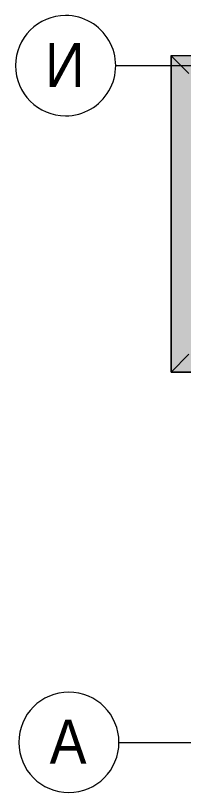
# Model space of a CAD drawing. Header units: millimetres. Extents: x 81382 to 274816, y -8553 to 29000.
# Drawn here: x 139182 to 145888, y -2000 to 29000 of the extents above; entities that cross this region are included whole.
import ezdxf

# ---------------------------------------------------------------- set-up
doc = ezdxf.new("R2010")
doc.units = ezdxf.units.MM
for name, color, linetype, lineweight in [('A-DETL-2', 7, 'Continuous', 5), ('A-GENM', 7, 'Continuous', 5), ('Оси', 7, 'Continuous', 9), ('Оси-1', 7, 'Continuous', 20)]:
    doc.layers.add(name, color=color, linetype=linetype, lineweight=lineweight)
doc.layers.add('A-DETL-GENF-2', color=7, linetype='Continuous', lineweight=9, true_color=0xc0c0c0, transparency=0.4)
doc.layers.add('A-GENM-1', color=7, linetype='Continuous', lineweight=5, true_color=0x737373)
doc.styles.add('Arial_1', font='arial.ttf', dxfattribs={"width": 0.9, "height": 1750})

# ---------------------------------------------------------------- blocks, each defined once
blk = doc.blocks.new('парапет1 - парапет-18629556-3_6_3_птичка')
at = {"layer": 'A-GENM'}
for p, q in [((-2411, 27400), (33928, 27400)), ((-2411, 14773), (-2411, 27400)), ((-268, 14773), (-2411, 14773))]:
    blk.add_line(p, q, dxfattribs=at)
at = {"layer": 'A-GENM-1'}
for p, q in [((-2409, 27398), (-1702, 26691)), ((-2409, 14775), (-1702, 15482))]:
    blk.add_line(p, q, dxfattribs=at)
blk = doc.blocks.new('Ось сетки - D8-29747960-3_6_3_птичка')
at = {"layer": 'Оси-1'}
for start, end in [(360, 180), (180, 360)]:
    blk.add_arc((0, 0), 4, start, end, dxfattribs=at)

msp = doc.modelspace()

# ---------------------------------------------------------------- hatches: boundary and pattern name
at = {"layer": 'A-DETL-GENF-2'}
msp.add_hatch(color=256, dxfattribs=at).paths.add_polyline_path([(146758.2, 14774.9), (147538.5, 14774.9), (147538.5, 15358), (186566.5, 15358), (186566.5, 23888.3), (181734.6, 23888.3), (181734.6, 27398.1), (145397.4, 27398.1), (145397.4, 14774.9), (145842.9, 14774.9)])

# ---------------------------------------------------------------- linework, layer by layer
at = {"layer": 'A-DETL-2'}
for p, q in [((181734.6, 27398.1), (145397.4, 27398.1)), ((145397.4, 27398.1), (145397.4, 14774.9)), ((145397.4, 14774.9), (147538.5, 14774.9))]:
    msp.add_line(p, q, dxfattribs=at)
at = {"layer": 'Оси'}
for p, q in [((143182.2, 27000), (155682.2, 27000)), ((143311, 0), (155811, 0))]:
    msp.add_line(p, q, dxfattribs=at)

# ---------------------------------------------------------------- block references
at = {"layer": 'A-GENM'}
msp.add_blockref('парапет1 - парапет-18629556-3_6_3_птичка', (147806.5, 0), dxfattribs=at)
at = {"layer": 'Оси-1', "xscale": 499.9999999999995, "yscale": 499.9999999999995, "zscale": 499.9999999999995}
for p, rotation in [((141182.2, 27000), 269.9999999999995), ((141311, 0), 269.9999999999994)]:
    msp.add_blockref('Ось сетки - D8-29747960-3_6_3_птичка', p, dxfattribs=dict(at, rotation=rotation))

# ---------------------------------------------------------------- texts
at = {"layer": 'Оси', "char_height": 1750, "attachment_point": 1, "style": 'Arial_1'}
for s, insert, width in [('\\fArial|b0|i0|c204|p34|;\\W.9;И', (140359.8, 27905.2), 1948.101), ('\\fArial|b0|i0|c204|p34|;\\W.9;А', (140547.1, 905.2), 1803.797)]:
    msp.add_mtext(s, dxfattribs=dict(at, insert=insert, width=width))

doc.saveas('drawing.dxf')
